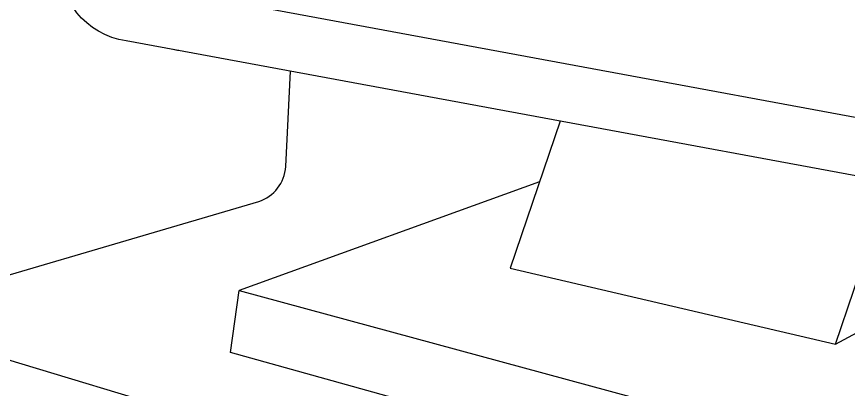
# Model space of a CAD drawing. Header units: millimetres. Extents: x 1086 to 16404, y 1320 to 9021.
# Drawn here: x 4861.9 to 5120.9, y 8577.4 to 8693.3 of the extents above; entities that cross this region are included whole.
import ezdxf

# ---------------------------------------------------------------- set-up
doc = ezdxf.new("R2010")
doc.units = ezdxf.units.MM
doc.header["$LTSCALE"] = 8
doc.layers.add('STS_Señales Débiles', color=7, linetype='Continuous', true_color=0x265482)

# ---------------------------------------------------------------- blocks, each defined once
blk = doc.blocks.new('PC')
for points in [[(-263.43, 319.44, -0.394621), (-283.99, 345.08), (-259.17, 632.03, -0.419631), (-232.75, 653.83), (140.82, 614.56, -0.406534), (162.23, 588.81), (137.35, 272.31, -0.44511), (109.07, 250.59), (-263.43, 319.44)], [(-247.04, 316.41, -0.019743), (-248.9, 316.76, -0.019743)], [(-344.41, 233.59), (-222.18, 269.48, 0.313268), (-213.78, 280.33), (-212.25, 309.98)]]:
    blk.add_lwpolyline(points, format="xyb")
for points in [[(-260.88, 337.14, -0.394621), (-266.15, 343.72), (-243.06, 630.56, -0.410918), (-236.5, 636.25), (140.1, 596.66, -0.417103), (145.85, 590.04), (120.95, 273.52, -0.4345), (113.91, 267.87)], [(-23.45, 127.13), (-106.23, 49.6, -0.270564), (-112.28, 48.22), (-441.95, 151.76, -0.573147), (-444.32, 162.1), (-367.77, 234.21, -0.268305), (-355.79, 237.03), (-25.88, 137.5, -0.577868)]]:
    blk.add_lwpolyline(points, format="xyb", close=True)
for points in [[(-128.29, 294.46), (-143.83, 248.73), (-42.6, 225.12), (-2.88, 246.44), (-6.09, 271.88)], [(-134.7, 275.59), (-228.24, 241.75), (-31.32, 188.38), (63.54, 242.64), (-4.56, 259.72)], [(-42.6, 225.12), (-25.47, 275.46)], [(63.54, 242.64), (63.82, 219.98), (-29.49, 166.38), (-230.99, 222.5), (-228.24, 241.75)]]:
    blk.add_lwpolyline(points)
for tag, p in [('NOMBRE', (250.06, 490)), ('MARCA', (250.06, 450)), ('MODELO', (250.06, 410)), ('SISTEMA', (250.06, 370)), ('PROCESADOR', (250.06, 330)), ('ALMACENAMIENTO', (250.06, 290)), ('RAM', (250.06, 250)), ('ALIMENTACION', (250, 210))]:
    blk.add_attdef(tag, p, '', height=30)

msp = doc.modelspace()

# ---------------------------------------------------------------- block references
at = {"layer": 'STS_Señales Débiles'}
msp.add_blockref('PC', (5159.44, 8366.37), dxfattribs=at)

doc.saveas('drawing.dxf')
